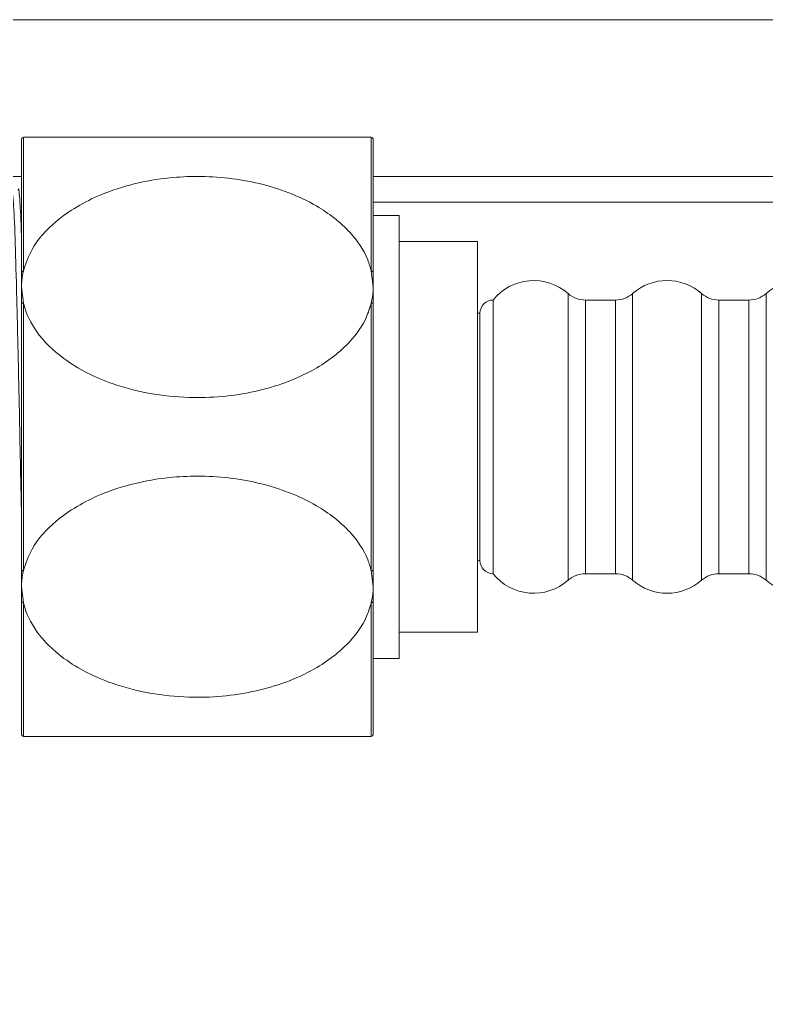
# Model space of a CAD drawing. Extents: x 14808 to 20058, y -13198 to -11680.
# Drawn here: x 14955.2 to 14969.52, y -12989.13 to -12970.05 of the extents above; entities that cross this region are included whole.
import ezdxf

# ---------------------------------------------------------------- set-up
doc = ezdxf.new("R2010")
doc.units = 0
doc.header["$LTSCALE"] = 7
doc.header["$MEASUREMENT"] = 0
doc.layers.get('0').update_dxf_attribs({"color": 2, "linetype": 'CONTINUOUS'})

# ---------------------------------------------------------------- blocks, each defined once
blk = doc.blocks.new('A$C42703619')
at = {"linetype": 'Continuous', "lineweight": 0}
h = blk.add_hatch(dxfattribs=at)
h.set_pattern_fill('ANSI31', color=2, scale=0.25, style=0)
h.set_pattern_definition([(45, (121.7189, 108.7142), (-0.561266, 0.561266), [])])
edge = h.paths.add_edge_path(flags=0)
edge.add_line((1.3608, 15.67), (1.0001, 43.2223))
edge.add_line((1.0001, 43.2223), (0, 43.2223))
edge.add_line((0, 43.2223), (0.3609, 15.6569))
edge.add_arc((5.3604, 15.7223), 5, 180.75, 270)
edge.add_line((5.3604, 10.7223), (72.019, 10.7223))
edge.add_line((72.019, 10.7223), (72.019, 11.7223))
edge.add_line((72.019, 11.7223), (5.3604, 11.7223))
edge.add_arc((5.3604, 15.7223), 4, 180.75, 270, ccw=False)
at = {"color": 7, "linetype": 'Continuous', "lineweight": 15}
for p, q in [((34, 43.2223), (78.5, 43.2223)), ((39.875, 40.7989), (39.875, 42.0734)), ((39.8928, 42.0973), (39.8928, 40.8121)), ((43.2322, 40.8121), (43.2322, 42.0973)), ((43.25, 42.0734), (43.25, 40.7989)), ((77.5, 41.4723), (43.25, 41.4723)), ((43.5, 41.3473), (43.25, 41.3473)), ((43.5, 41.3473), (43.5, 37.0973)), ((44.25, 41.0973), (43.5, 41.0973)), ((44.25, 41.0973), (44.25, 37.3473)), ((43.2322, 40.8121), (43.25, 40.6598)), ((39.8928, 40.5076), (39.875, 40.6598)), ((39.875, 37.9478), (39.875, 40.4969)), ((39.8928, 40.5076), (39.8928, 37.9371)), ((43.2322, 37.9371), (43.2322, 40.5076)), ((43.25, 40.4969), (43.25, 37.9478)), ((44.4, 39.2223), (44.4, 40.5348)), ((45.5749, 40.5348), (45.2864, 40.5348)), ((46.8555, 40.5348), (46.567, 40.5348)), ((44.275, 40.4098), (44.25, 40.4098)), ((44.275, 39.2223), (44.275, 40.4098)), ((44.275, 38.0348), (44.275, 39.2223)), ((44.4, 37.9098), (44.4, 39.2223)), ((44.25, 38.0348), (44.275, 38.0348)), ((43.2322, 37.9371), (43.25, 37.7848)), ((45.2864, 37.9098), (45.5749, 37.9098)), ((46.567, 37.9098), (46.8555, 37.9098)), ((39.8928, 37.6326), (39.875, 37.7848)), ((39.875, 36.3712), (39.875, 37.6458)), ((39.8928, 37.6326), (39.8928, 36.3473)), ((43.2322, 36.3473), (43.2322, 37.6326)), ((43.25, 37.6458), (43.25, 36.3712)), ((43.5, 37.3473), (44.25, 37.3473)), ((43.25, 37.0973), (43.5, 37.0973))]:
    blk.add_line(p, q, dxfattribs=at)
at = {"color": 8, "linetype": 'Continuous', "lineweight": 15}
for p, q in [((39.7213, 41.719), (39.875, 41.719)), ((43.25, 41.719), (77.5, 41.719)), ((45.121, 39.2223), (45.121, 40.5973)), ((45.7402, 40.5973), (45.7402, 37.8473)), ((46.4017, 39.2223), (46.4017, 40.5973)), ((47.0208, 40.5973), (47.0208, 37.8473)), ((45.2864, 40.5348), (45.2864, 39.2223)), ((45.5749, 39.2223), (45.5749, 40.5348)), ((46.567, 40.5348), (46.567, 39.2223)), ((46.8555, 39.2223), (46.8555, 40.5348)), ((45.121, 37.8473), (45.121, 39.2223)), ((45.2864, 39.2223), (45.2864, 37.9098)), ((45.5749, 37.9098), (45.5749, 39.2223)), ((46.4017, 37.8473), (46.4017, 39.2223)), ((46.567, 39.2223), (46.567, 37.9098)), ((46.8555, 37.9098), (46.8555, 39.2223))]:
    blk.add_line(p, q, dxfattribs=at)
at = {"color": 7, "linetype": 'Continuous', "lineweight": 15, "flags": 128}
for points in [[(39.8928, 40.8121), (39.8891, 40.8113), (39.8857, 40.8102), (39.8826, 40.8087), (39.8799, 40.8071), (39.8778, 40.8052), (39.8763, 40.8032), (39.8753, 40.801), (39.875, 40.7989)], [(43.25, 40.7989), (43.2497, 40.801), (43.2487, 40.8032), (43.2472, 40.8052), (43.2451, 40.8071), (43.2424, 40.8087), (43.2393, 40.8102), (43.2359, 40.8113), (43.2322, 40.8121)], [(39.8928, 40.5076), (39.8891, 40.5069), (39.8857, 40.506), (39.8826, 40.5049), (39.8799, 40.5035), (39.8778, 40.502), (39.8763, 40.5004), (39.8753, 40.4987), (39.875, 40.4969)], [(43.25, 40.4969), (43.2497, 40.4987), (43.2487, 40.5004), (43.2472, 40.502), (43.2451, 40.5035), (43.2424, 40.5049), (43.2393, 40.506), (43.2359, 40.5069), (43.2322, 40.5076)], [(39.8928, 37.9371), (39.8891, 37.9377), (39.8857, 37.9386), (39.8826, 37.9398), (39.8799, 37.9411), (39.8778, 37.9426), (39.8763, 37.9442), (39.8753, 37.946), (39.875, 37.9478)], [(43.25, 37.9478), (43.2497, 37.946), (43.2487, 37.9442), (43.2472, 37.9426), (43.2451, 37.9411), (43.2424, 37.9398), (43.2393, 37.9386), (43.2359, 37.9377), (43.2322, 37.9371)], [(39.8928, 37.6326), (39.8891, 37.6334), (39.8857, 37.6345), (39.8826, 37.6359), (39.8799, 37.6376), (39.8778, 37.6394), (39.8763, 37.6415), (39.8753, 37.6436), (39.875, 37.6458)], [(43.25, 37.6458), (43.2497, 37.6436), (43.2487, 37.6415), (43.2472, 37.6394), (43.2451, 37.6376), (43.2424, 37.6359), (43.2393, 37.6345), (43.2359, 37.6334), (43.2322, 37.6326)]]:
    blk.add_lwpolyline(points, dxfattribs=at)
at = {"color": 7, "linetype": 'Continuous', "lineweight": 15}
for centre, radius, start, end in [((39.9, 42.0734), 0.025, 106.60177, 179.96643), ((43.225, 42.0734), 0.025, 0.03357, 73.39823), ((44.7903, 40.2223), 0.5, 48.59038, 141.31781), ((46.0709, 40.2223), 0.5, 48.59038, 131.40962), ((47.3516, 40.2223), 0.5, 90, 131.40962), ((45.2864, 40.7848), 0.25, 228.59038, 270), ((45.5749, 40.7848), 0.25, 270, 311.40962), ((46.567, 40.7848), 0.25, 228.59038, 270), ((46.8555, 40.7848), 0.25, 270, 311.40962), ((44.4, 40.4098), 0.125, 90, 180), ((44.4, 38.0348), 0.125, 180, 270), ((44.7903, 38.2223), 0.5, 218.68219, 311.40962), ((45.2864, 37.6598), 0.25, 90, 131.40962), ((45.5749, 37.6598), 0.25, 48.59038, 90), ((46.567, 37.6598), 0.25, 90, 131.40962), ((46.8555, 37.6598), 0.25, 48.59038, 90), ((46.0709, 38.2223), 0.5, 228.59038, 311.40962), ((47.3516, 38.2223), 0.5, 228.59038, 270), ((39.9, 36.3712), 0.025, 180.03357, 253.39823), ((43.225, 36.3712), 0.025, 286.60177, 359.96643)]:
    blk.add_arc(centre, radius, start, end, dxfattribs=at)
for points, knots in [([(43.2322, 42.0973), (43.2176, 42.0973), (43.1771, 42.0973), (43.0103, 42.0973), (42.7365, 42.0973), (42.4147, 42.0973), (42.0146, 42.0973), (41.5681, 42.0973), (41.1058, 42.0973), (40.6909, 42.0973), (40.3019, 42.0973), (40.0157, 42.0973), (39.9171, 42.0973), (39.8939, 42.0973), (39.8928, 42.0973)], [0, 0, 0, 0, 0.040204, 0.112194, 0.221174, 0.293975, 0.368847, 0.519424, 0.607198, 0.697634, 0.824911, 0.919832, 0.996312, 1, 1, 1, 1]), ([(39.8928, 40.8121), (39.9167, 40.8825), (39.9772, 41.0606), (40.2243, 41.3299), (40.6705, 41.5893), (41.1551, 41.7043), (41.6725, 41.7307), (42.1642, 41.6751), (42.674, 41.4831), (43.0243, 41.2141), (43.1832, 40.9817), (43.2217, 40.8482), (43.2322, 40.8121)], [0, 0, 0, 0, 0.059791, 0.151188, 0.274249, 0.436419, 0.499971, 0.641742, 0.783924, 0.887452, 0.969504, 1, 1, 1, 1]), ([(39.8437, 41.5904), (39.8441, 41.5927), (39.8493, 41.6274), (39.8595, 41.4808), (39.8701, 41.3161), (39.875, 41.1492), (39.875, 41.1492)], [0, 0, 0, 0, 0.0339949, 0.5144263, 0.9999887, 1, 1, 1, 1]), ([(39.7832, 41.5833), (39.7874, 41.5648), (39.7966, 41.5245), (39.8115, 41.2092), (39.8256, 40.7218), (39.841, 40.0942), (39.8562, 39.3949), (39.867, 38.8351), (39.8735, 38.5561), (39.875, 38.4926)], [0, 0, 0, 0, 0.1403, 0.304501, 0.465038, 0.628697, 0.791808, 0.952683, 1, 1, 1, 1]), ([(39.875, 40.6598), (39.8767, 40.6986), (39.879, 40.7498), (39.8901, 40.8), (39.8928, 40.8121)], [0, 0, 0, 0, 0.758812, 1, 1, 1, 1]), ([(39.875, 40.6598), (39.875, 40.6606), (39.875, 40.6929), (39.875, 40.7377), (39.875, 40.7851), (39.875, 40.7989)], [0, 0, 0, 0, 0.016522, 0.715828, 1, 1, 1, 1]), ([(43.25, 40.7989), (43.25, 40.7657), (43.25, 40.719), (43.25, 40.6741), (43.25, 40.6606), (43.25, 40.6598)], [0, 0, 0, 0, 0.699392, 0.983475, 1, 1, 1, 1]), ([(39.875, 40.4969), (39.875, 40.5344), (39.875, 40.5872), (39.875, 40.6424), (39.875, 40.6589), (39.875, 40.6598)], [0, 0, 0, 0, 0.6993923, 0.9834747, 1, 1, 1, 1]), ([(43.25, 40.6598), (43.2498, 40.6467), (43.249, 40.5956), (43.2394, 40.5451), (43.2322, 40.5076)], [0, 0, 0, 0, 0.256693, 1, 1, 1, 1]), ([(43.25, 40.6598), (43.25, 40.6589), (43.25, 40.6195), (43.25, 40.5642), (43.25, 40.512), (43.25, 40.4969)], [0, 0, 0, 0, 0.016522, 0.715828, 1, 1, 1, 1]), ([(43.2322, 40.5076), (43.2176, 40.46), (43.1771, 40.3271), (43.0103, 40.0928), (42.6564, 39.8249), (42.1162, 39.6314), (41.4417, 39.5714), (40.7986, 39.683), (40.302, 39.9304), (40.0157, 40.2061), (39.9171, 40.4073), (39.8939, 40.5032), (39.8928, 40.5076)], [0, 0, 0, 0, 0.040251, 0.112325, 0.221432, 0.368786, 0.519538, 0.697281, 0.824707, 0.919739, 0.996307, 1, 1, 1, 1]), ([(39.8928, 37.9371), (39.9167, 38.0075), (39.9772, 38.1856), (40.2242, 38.4548), (40.5738, 38.6581), (40.9527, 38.781), (41.267, 38.835), (41.6725, 38.8557), (42.0636, 38.8114), (42.4424, 38.695), (42.7487, 38.5508), (43.0243, 38.339), (43.1832, 38.1067), (43.2217, 37.9732), (43.2322, 37.9371)], [0, 0, 0, 0, 0.059731, 0.151036, 0.273974, 0.354103, 0.436532, 0.500021, 0.641649, 0.71202, 0.784141, 0.887565, 0.969535, 1, 1, 1, 1]), ([(39.875, 37.7848), (39.875, 37.7857), (39.875, 37.8251), (39.875, 37.8804), (39.875, 37.9327), (39.875, 37.9478)], [0, 0, 0, 0, 0.016522, 0.715828, 1, 1, 1, 1]), ([(39.875, 37.7848), (39.8767, 37.8236), (39.879, 37.8748), (39.8901, 37.925), (39.8928, 37.9371)], [0, 0, 0, 0, 0.7588119, 1, 1, 1, 1]), ([(43.25, 37.9478), (43.25, 37.9102), (43.25, 37.8574), (43.25, 37.8023), (43.25, 37.7857), (43.25, 37.7848)], [0, 0, 0, 0, 0.699392, 0.983475, 1, 1, 1, 1]), ([(39.875, 37.6458), (39.875, 37.679), (39.875, 37.7256), (39.875, 37.7705), (39.875, 37.7841), (39.875, 37.7848)], [0, 0, 0, 0, 0.699392, 0.983475, 1, 1, 1, 1]), ([(43.25, 37.7848), (43.2498, 37.7717), (43.249, 37.7206), (43.2394, 37.6701), (43.2322, 37.6326)], [0, 0, 0, 0, 0.256693, 1, 1, 1, 1]), ([(43.25, 37.7848), (43.25, 37.7841), (43.25, 37.7518), (43.25, 37.7069), (43.25, 37.6595), (43.25, 37.6458)], [0, 0, 0, 0, 0.016522, 0.715828, 1, 1, 1, 1]), ([(43.2322, 37.6326), (43.2176, 37.585), (43.1771, 37.4521), (43.0103, 37.2178), (42.6564, 36.9499), (42.1162, 36.7564), (41.4417, 36.6964), (40.7986, 36.808), (40.302, 37.0554), (40.0157, 37.3311), (39.9171, 37.5323), (39.8939, 37.6282), (39.8928, 37.6326)], [0, 0, 0, 0, 0.040251, 0.112325, 0.221432, 0.368786, 0.519538, 0.697281, 0.824707, 0.919739, 0.996307, 1, 1, 1, 1]), ([(39.8928, 36.3473), (39.9167, 36.3473), (39.9772, 36.3473), (40.2243, 36.3473), (40.6705, 36.3473), (41.1551, 36.3473), (41.6725, 36.3473), (42.1642, 36.3473), (42.674, 36.3473), (43.0243, 36.3473), (43.1832, 36.3473), (43.2217, 36.3473), (43.2322, 36.3473)], [0, 0, 0, 0, 0.059791, 0.151188, 0.274249, 0.436419, 0.499971, 0.641742, 0.783924, 0.887452, 0.969504, 1, 1, 1, 1])]:
    blk.add_open_spline(points, degree=3, knots=knots, dxfattribs=at)

msp = doc.modelspace()

# ---------------------------------------------------------------- block references
at = {"xscale": 2, "yscale": 2, "zscale": 2}
msp.add_blockref('A$C42703619', (14875.481, -13056.499), dxfattribs=at)

doc.saveas('drawing.dxf')
